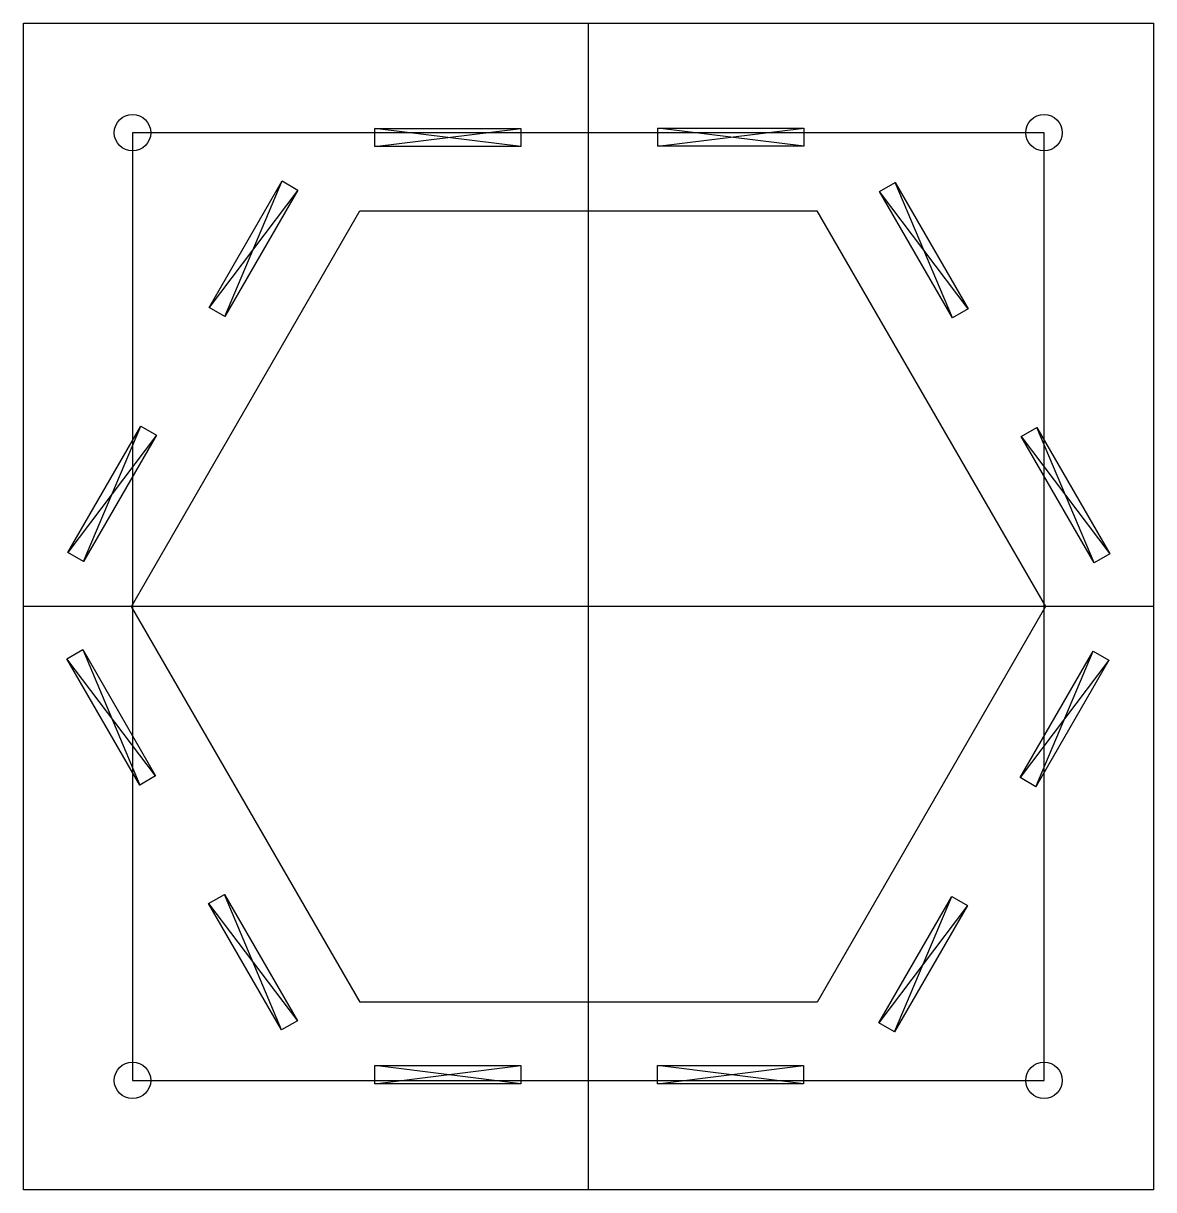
# Model space of a CAD drawing. Header units: inches. Extents: x -9 to -1.25, y -9.89 to -1.89.
import ezdxf

# ---------------------------------------------------------------- set-up
doc = ezdxf.new("R2010")
doc.units = ezdxf.units.IN
doc.layers.get('0').update_dxf_attribs({"linetype": 'CONTINUOUS'})

msp = doc.modelspace()

# ---------------------------------------------------------------- linework, layer by layer
for p, q in [((-9, -9.886), (-9, -1.8861)), ((-9, -1.8861), (-1.25, -1.8861)), ((-9, -9.886), (-9, -1.8861)), ((-9, -1.8861), (-1.25, -1.8861)), ((-5.125, -9.886), (-5.125, -1.8861)), ((-1.25, -1.8861), (-1.25, -9.886)), ((-1.25, -1.8861), (-1.25, -9.886)), ((-6.5895, -2.6071), (-5.5887, -2.6071)), ((-6.5895, -2.7317), (-6.5895, -2.6071)), ((-5.5887, -2.7317), (-6.5895, -2.6071)), ((-6.5895, -2.7317), (-5.5887, -2.6071)), ((-5.5887, -2.6071), (-5.5887, -2.7317)), ((-4.6492, -2.6051), (-3.6484, -2.6051)), ((-4.6492, -2.7297), (-4.6492, -2.6051)), ((-3.6484, -2.7297), (-4.6492, -2.6051)), ((-4.6492, -2.7297), (-3.6484, -2.6051)), ((-3.6484, -2.6051), (-3.6484, -2.7297)), ((-5.5887, -2.7317), (-6.5895, -2.7317)), ((-3.6484, -2.7297), (-4.6492, -2.7297)), ((-7.7268, -3.8342), (-7.2263, -2.9675)), ((-7.1184, -3.0298), (-7.7268, -3.8342)), ((-7.6188, -3.8965), (-7.2263, -2.9675)), ((-7.1184, -3.0298), (-7.6188, -3.8965)), ((-7.2263, -2.9675), (-7.1184, -3.0298)), ((-3.1298, -3.0403), (-3.0219, -2.978)), ((-3.0219, -2.978), (-2.5215, -3.8447)), ((-2.6294, -3.907), (-3.0219, -2.978)), ((-2.6294, -3.907), (-3.1298, -3.0403)), ((-2.5215, -3.8447), (-3.1298, -3.0403)), ((-7.6188, -3.8965), (-7.7268, -3.8342)), ((-2.5215, -3.8447), (-2.6294, -3.907)), ((-8.6952, -5.5156), (-8.1948, -4.6489)), ((-8.0869, -4.7112), (-8.6952, -5.5156)), ((-8.5873, -5.5779), (-8.1948, -4.6489)), ((-8.0869, -4.7112), (-8.5873, -5.5779)), ((-8.1948, -4.6489), (-8.0869, -4.7112)), ((-2.1579, -4.7197), (-2.05, -4.6574)), ((-1.6575, -5.5864), (-2.1579, -4.7197)), ((-2.1579, -4.7197), (-1.5496, -5.5241)), ((-2.05, -4.6574), (-1.5496, -5.5241)), ((-1.6575, -5.5864), (-2.05, -4.6574)), ((-8.5873, -5.5779), (-8.6952, -5.5156)), ((-1.5496, -5.5241), (-1.6575, -5.5864)), ((-1.25, -5.886), (-9, -5.886)), ((-8.7012, -6.2439), (-8.5932, -6.1816)), ((-8.5932, -6.1816), (-8.0928, -7.0484)), ((-8.5932, -6.1816), (-8.2007, -7.1107)), ((-2.1659, -7.0596), (-1.6655, -6.1928)), ((-2.058, -7.1219), (-1.6655, -6.1928)), ((-1.6655, -6.1928), (-1.5576, -6.2551)), ((-8.2007, -7.1107), (-8.7012, -6.2439)), ((-8.0928, -7.0484), (-8.7012, -6.2439)), ((-1.5576, -6.2551), (-2.1659, -7.0596)), ((-1.5576, -6.2551), (-2.058, -7.1219)), ((-8.0928, -7.0484), (-8.2007, -7.1107)), ((-2.058, -7.1219), (-2.1659, -7.0596)), ((-7.7293, -7.9233), (-7.6213, -7.861)), ((-7.6213, -7.861), (-7.1209, -8.7278)), ((-7.2288, -8.7901), (-7.6213, -7.861)), ((-3.1344, -8.741), (-2.634, -7.8742)), ((-3.0265, -8.8033), (-2.634, -7.8742)), ((-2.634, -7.8742), (-2.526, -7.9365)), ((-7.2288, -8.7901), (-7.7293, -7.9233)), ((-7.7293, -7.9233), (-7.1209, -8.7278)), ((-2.526, -7.9365), (-3.1344, -8.741)), ((-2.526, -7.9365), (-3.0265, -8.8033)), ((-7.1209, -8.7278), (-7.2288, -8.7901)), ((-3.0265, -8.8033), (-3.1344, -8.741)), ((-6.5891, -9.1598), (-6.5891, -9.0339)), ((-6.5891, -9.0339), (-5.5896, -9.0339)), ((-6.5891, -9.1598), (-5.5896, -9.0339)), ((-5.5896, -9.1598), (-6.5891, -9.0339)), ((-5.5896, -9.0339), (-5.5896, -9.1598)), ((-4.6512, -9.1598), (-4.6512, -9.0352)), ((-4.6512, -9.0352), (-3.6503, -9.0352)), ((-4.6512, -9.1598), (-3.6503, -9.0352)), ((-3.6503, -9.1598), (-4.6512, -9.0352)), ((-3.6503, -9.0352), (-3.6503, -9.1598)), ((-5.5896, -9.1598), (-6.5891, -9.1598)), ((-3.6503, -9.1598), (-4.6512, -9.1598)), ((-1.25, -9.886), (-9, -9.886)), ((-1.25, -9.886), (-9, -9.886))]:
    msp.add_line(p, q)
for points in [[(-8.2515, -9.1363), (-2.0015, -9.1363), (-2.0015, -2.6363), (-8.2515, -2.6363)], [(-6.6909, -8.6001), (-8.2584, -5.8869), (-6.6924, -3.1729), (-3.5591, -3.172), (-1.9916, -5.8852), (-3.5576, -8.5992)]]:
    msp.add_lwpolyline(points, close=True)
for centre in [(-8.2515, -2.6363), (-2.0015, -2.6363), (-8.2515, -9.1363), (-2.0015, -9.1363)]:
    msp.add_circle(centre, 0.125)

doc.saveas('drawing.dxf')
